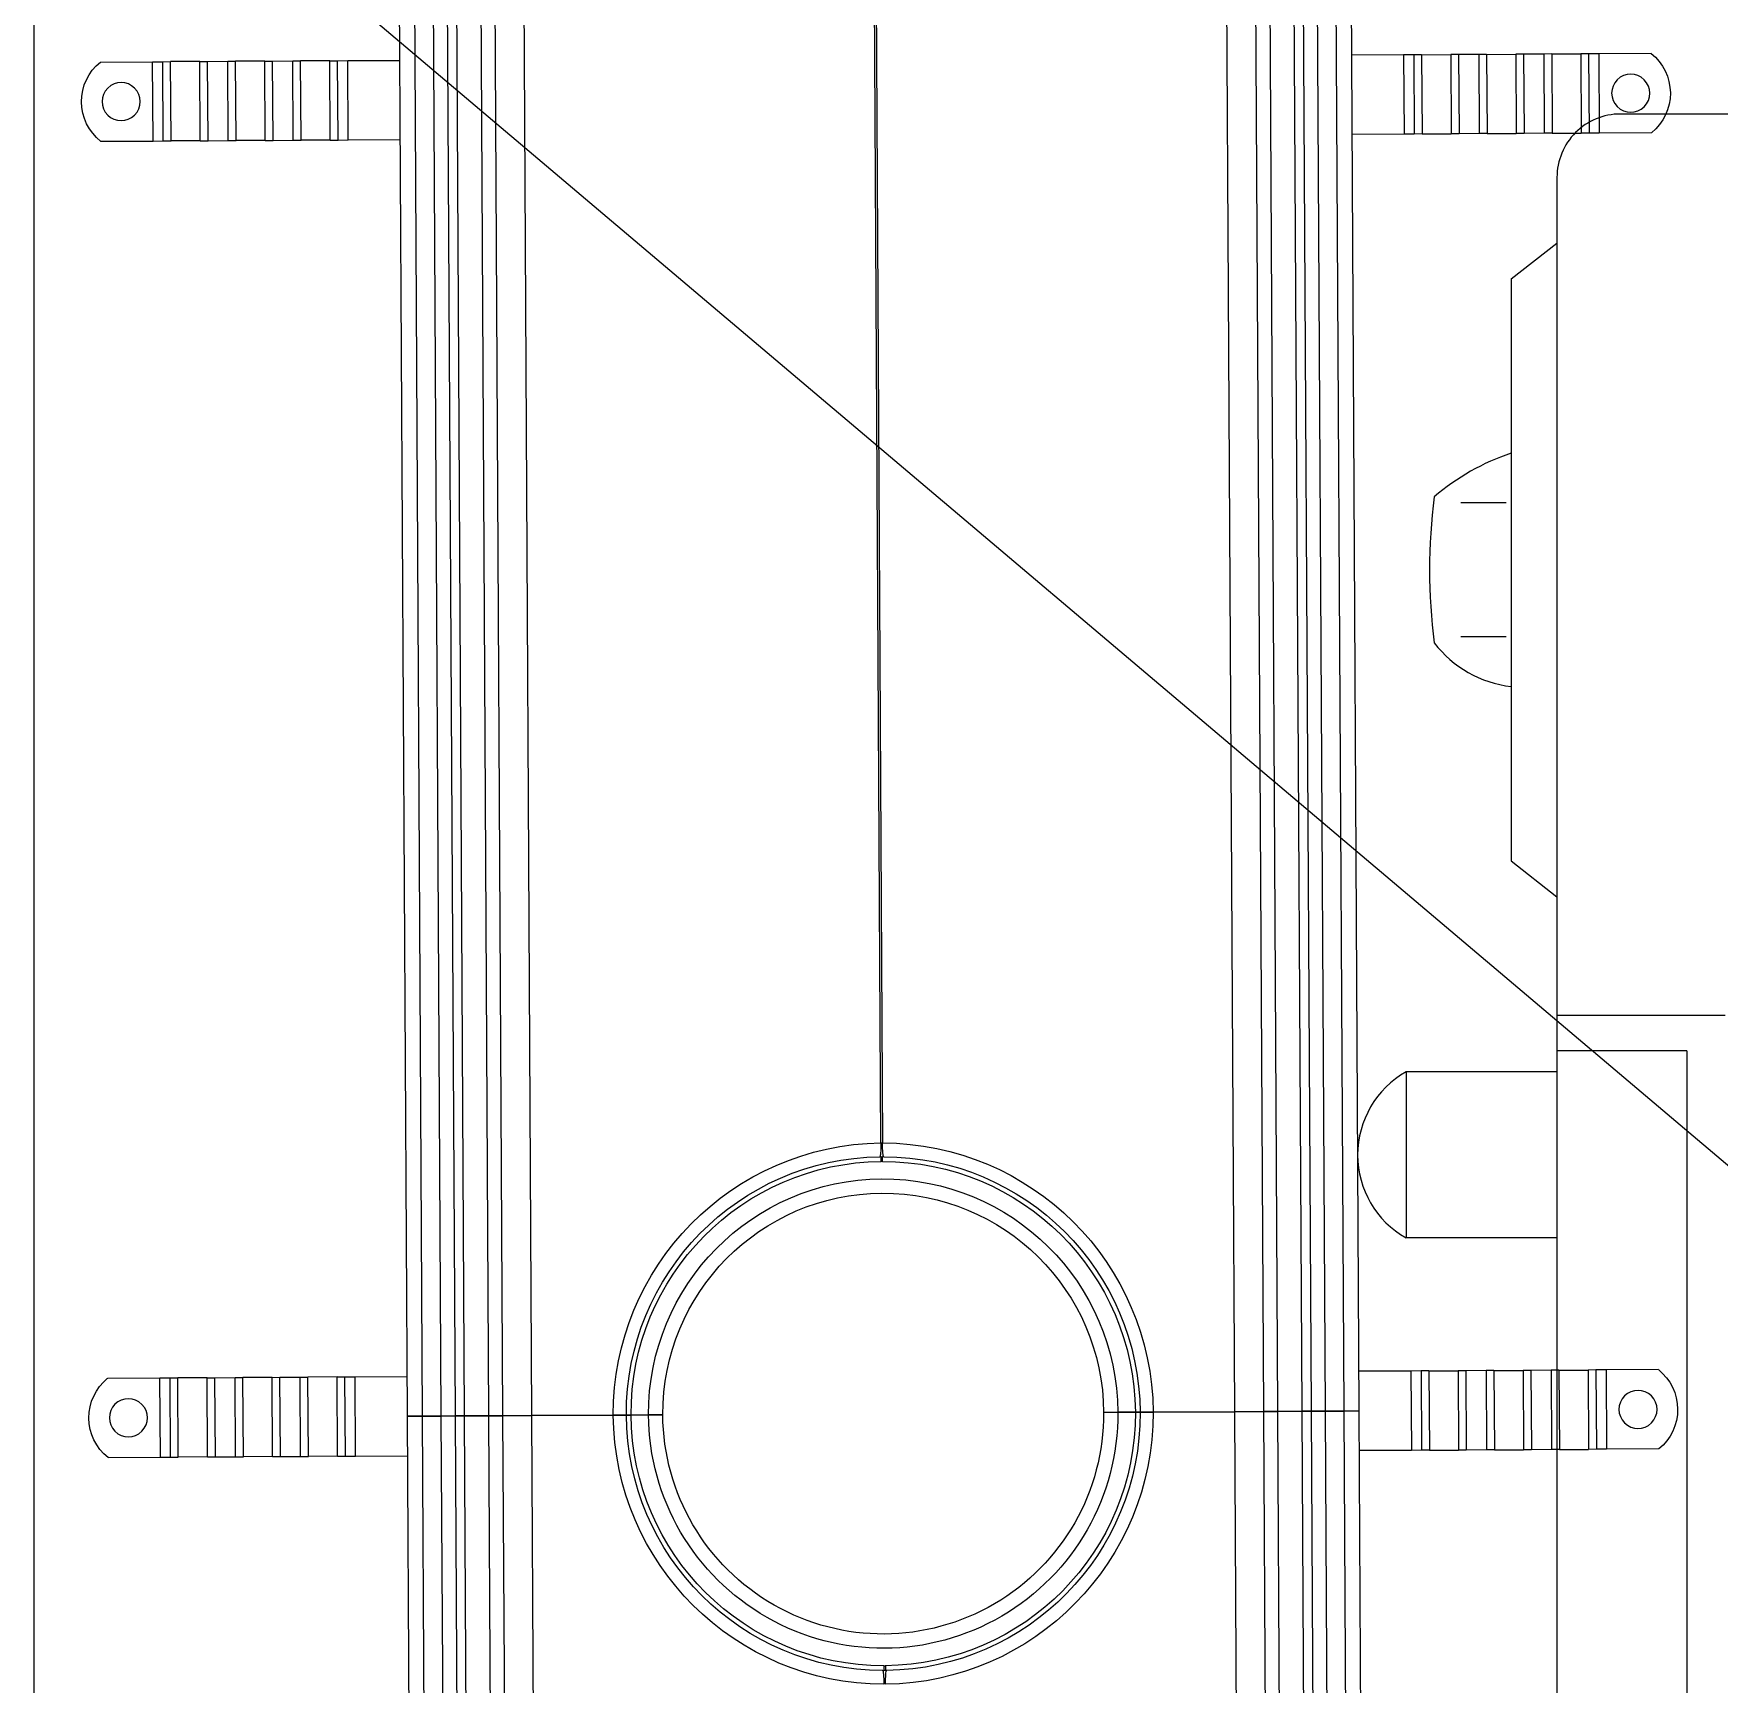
# Model space of a CAD drawing. Header units: millimetres. Extents: x -34838 to 729576, y -214038 to 121482.
# Drawn here: x 610710 to 611241, y -49373 to -48853 of the extents above; entities that cross this region are included whole.
import ezdxf

# ---------------------------------------------------------------- set-up
doc = ezdxf.new("R2010")
doc.units = ezdxf.units.MM
doc.header["$MEASUREMENT"] = 0
doc.linetypes.add('ШТРИХОВА 1_2', pattern=[1300, 750, -550])
for name, color, linetype, lineweight in [('Obrys', 7, 'Continuous', 18), ('S-Prof__Обладнання__Обладнання для водопостачання та каналізації', 130, 'Continuous', 5), ('ТХ Тепловое оборудование', 14, 'Continuous', 9)]:
    doc.layers.add(name, color=color, linetype=linetype, lineweight=lineweight)

# ---------------------------------------------------------------- blocks, each defined once
blk = doc.blocks.new('Печь пароконвекционная SCC 101')
at = {"layer": 'ТХ Тепловое оборудование', "color": 0}
blk.add_lwpolyline([(20, -53), (827, -53, 0.414214), (847, -33), (847, 718), (0, 718), (0, -33, 0.414214)], format="xyb", close=True, dxfattribs=at)
for points in [[(284.24, 0), (284.24, -53)], [(51.95, -67.46), (40.68, -53)], [(235.51, -67.46), (246.78, -53)], [(302.03, -53), (302.03, -100.56)], [(354.36, -53), (354.36, -100.56)], [(51.95, -67.46), (235.51, -67.46)], [(122.6, -69.03), (122.6, -83.31)], [(164.87, -69.03), (164.87, -83.31)], [(302.03, -100.56), (354.36, -100.56)]]:
    blk.add_lwpolyline(points, dxfattribs=at)
at = {"layer": 'ТХ Тепловое оборудование', "color": 0, "lineweight": 0}
for points in [[(295.38, -12.02), (295.38, -53)], [(295.38, -12.02), (795.42, -12.02)]]:
    blk.add_lwpolyline(points, dxfattribs=at)
at = {"layer": 'ТХ Тепловое оборудование', "color": 0}
for points in [[(106.98, -67.45, 0.099167), (120.72, -91.68, 0.06513), (166.75, -91.68, 0.20445), (180.49, -67.46, 0.276247)], [(302.03, -100.56, 0.58435), (354.36, -100.56, 1)]]:
    blk.add_lwpolyline(points, format="xyb", dxfattribs=at)
blk = doc.blocks.new('AUDIT_I_200716151807-1040')
at = {"layer": 'Obrys'}
for centre, radius, start, end in [((1666.67, -11374.15), 0.3, 340.0686, 24.2911), ((2574.96, -11374.15), 0.3, 155.7089, 199.9314), ((1647.25, -11377.4), 5, 157.9445, 163.1163), ((1656.08, -11382.35), 5.55, 87.7076, 90), ((1656.08, -11382.35), 5.05, 87.7076, 90), ((1668.05, -11375.64), 1, 198.7302, 231.3988), ((2573.59, -11375.64), 1, 308.6012, 341.2698), ((2585.55, -11382.35), 5.55, 90, 92.2924), ((2585.55, -11382.35), 5.05, 90, 92.2924), ((2594.38, -11377.4), 5, 16.8837, 22.0555), ((1646.92, -11380.6), 0.5, 90, 118.955), ((1648.85, -11380.6), 0.5, 61.045, 90), ((2592.78, -11380.6), 0.5, 90, 118.955), ((2594.71, -11380.6), 0.5, 61.045, 90), ((1646.92, -11684.1), 0.5, 241.045, 270), ((1648.85, -11684.1), 0.5, 270, 298.955), ((1656.08, -11682.35), 5.05, 270, 272.2924), ((2585.55, -11682.35), 5.05, 267.7076, 270), ((2592.78, -11684.1), 0.5, 241.045, 270), ((2594.71, -11684.1), 0.5, 270, 298.955), ((1647.25, -11687.3), 5, 196.8837, 202.0555), ((1656.08, -11682.35), 5.55, 270, 272.2924), ((1666.67, -11690.54), 0.3, 335.7089, 19.9314), ((1668.05, -11689.05), 1, 128.6012, 161.2698), ((2573.59, -11689.05), 1, 18.7302, 51.3988), ((2574.96, -11690.54), 0.3, 160.0686, 204.2911), ((2585.55, -11682.35), 5.55, 267.7076, 270), ((2594.38, -11687.3), 5, 337.9445, 343.1163)]:
    blk.add_arc(centre, radius, start, end, dxfattribs=at)
for centre, major_axis, ratio, start_param, end_param in [((1658.88, -11382.05), (-2.76, 2.81), 0.948675, 4.712185, 4.722398), ((1660.93, -11378.66), (0.68, 1.13), 0.865496, 4.64047, 5.024928), ((1631.08, -11532.35), (10, 0), 0.026147, 1.570796, 3.141593), ((1631.08, -11532.35), (-10, 0), 0.026147, 0, 1.570796), ((2035.59, -11531.69), (4.5, -0.03), 0.08689, 4.747797, 6.283185), ((2035.59, -11533), (4.5, 0.03), 0.08689, 0, 1.535389), ((2206.58, -11531.69), (-4.5, -0.03), 0.08689, 0, 1.535389), ((2206.58, -11533), (-4.5, 0.03), 0.08689, 4.747797, 6.283185), ((2611.08, -11532.35), (-10, 0), 0.026147, 3.141593, 4.712389), ((2611.08, -11532.35), (-10, 0), 0.026147, 1.570796, 3.141593), ((2580.7, -11686.03), (0.68, 1.13), 0.865496, 1.498877, 1.883336), ((2582.75, -11682.64), (-2.76, 2.81), 0.948675, 1.570592, 1.580806)]:
    blk.add_ellipse(centre, major_axis=major_axis, ratio=ratio, start_param=start_param, end_param=end_param, dxfattribs=at)
at = {"layer": 'Obrys', "extrusion": (0, 0, -1)}
for centre, major_axis, ratio, start_param, end_param in [((2580.7, -11378.66), (-0.68, 1.13), 0.865496, 4.64047, 5.024928), ((2582.75, -11382.05), (2.76, 2.81), 0.948675, 4.712185, 4.722398), ((1658.88, -11682.64), (2.76, 2.81), 0.948675, 1.570592, 1.580806), ((1660.93, -11686.03), (-0.68, 1.13), 0.865496, 1.498877, 1.883336)]:
    blk.add_ellipse(centre, major_axis=major_axis, ratio=ratio, start_param=start_param, end_param=end_param, dxfattribs=at)
blk = doc.blocks.new('Трап широкий')
for p, q in [((-11.14, 244.55), (-11.24, 228.07)), ((13.86, 244.41), (13.76, 227.93)), ((403.85, 242.25), (403.76, 225.76)), ((428.85, 242.11), (428.76, 225.63)), ((-11.25, 224.88), (-11.27, 222.41)), ((-11.24, 228.07), (-11.25, 224.88)), ((13.75, 224.75), (-11.25, 224.88)), ((13.76, 227.93), (-11.24, 228.07)), ((13.75, 224.75), (13.73, 222.27)), ((13.76, 227.93), (13.75, 224.75)), ((403.76, 225.76), (403.74, 222.58)), ((428.76, 225.63), (403.76, 225.76)), ((428.76, 225.63), (428.74, 222.44)), ((-11.32, 213.22), (-11.27, 222.41)), ((13.73, 222.27), (-11.27, 222.41)), ((13.68, 213.08), (13.73, 222.27)), ((403.68, 210.92), (403.73, 220.11)), ((403.74, 222.58), (403.73, 220.11)), ((428.73, 219.97), (403.73, 220.11)), ((428.74, 222.44), (403.74, 222.58)), ((428.68, 210.78), (428.73, 219.97)), ((428.74, 222.44), (428.73, 219.97)), ((-11.32, 213.22), (-11.33, 210.74)), ((13.68, 213.08), (-11.32, 213.22)), ((13.68, 213.08), (13.67, 210.6)), ((-11.33, 210.74), (-11.37, 204.38)), ((13.67, 210.6), (-11.33, 210.74)), ((13.67, 210.6), (13.63, 204.24)), ((403.66, 208.44), (403.63, 202.08)), ((403.68, 210.92), (403.66, 208.44)), ((428.66, 208.3), (403.66, 208.44)), ((428.68, 210.78), (403.68, 210.92)), ((428.66, 208.3), (428.63, 201.94)), ((428.68, 210.78), (428.66, 208.3)), ((-11.37, 204.38), (-11.38, 201.9)), ((13.63, 204.24), (-11.37, 204.38)), ((13.63, 204.24), (13.62, 201.76)), ((403.63, 202.08), (403.61, 199.6)), ((428.63, 201.94), (403.63, 202.08)), ((-11.43, 192.71), (-11.38, 201.9)), ((13.62, 201.76), (-11.38, 201.9)), ((13.57, 192.57), (13.62, 201.76)), ((403.56, 190.41), (403.61, 199.6)), ((428.61, 199.46), (403.61, 199.6)), ((428.56, 190.27), (428.61, 199.46)), ((428.63, 201.94), (428.61, 199.46)), ((-11.43, 192.71), (-11.45, 190.24)), ((13.57, 192.57), (-11.43, 192.71)), ((13.57, 192.57), (13.55, 190.1)), ((-11.45, 190.24), (-11.48, 183.87)), ((13.55, 190.1), (-11.45, 190.24)), ((13.55, 190.1), (13.52, 183.73)), ((403.55, 187.94), (403.51, 181.57)), ((403.56, 190.41), (403.55, 187.94)), ((428.55, 187.8), (403.55, 187.94)), ((428.56, 190.27), (403.56, 190.41)), ((428.55, 187.8), (428.51, 181.43)), ((428.56, 190.27), (428.55, 187.8)), ((-11.55, 172.21), (-11.49, 181.4)), ((-11.48, 183.87), (-11.49, 181.4)), ((13.51, 181.26), (-11.49, 181.4)), ((13.52, 183.73), (-11.48, 183.87)), ((13.45, 172.07), (13.51, 181.26)), ((13.52, 183.73), (13.51, 181.26)), ((403.51, 181.57), (403.5, 179.1)), ((428.51, 181.43), (403.51, 181.57)), ((428.51, 181.43), (428.5, 178.96)), ((403.45, 169.9), (403.5, 179.1)), ((428.5, 178.96), (403.5, 179.1)), ((428.45, 169.77), (428.5, 178.96)), ((-11.55, 172.21), (-11.56, 169.73)), ((13.45, 172.07), (-11.55, 172.21)), ((13.45, 172.07), (13.44, 169.59)), ((-11.58, 166.55), (-11.67, 150.07)), ((-11.56, 169.73), (-11.58, 166.55)), ((13.42, 166.41), (-11.58, 166.55)), ((13.44, 169.59), (-11.56, 169.73)), ((13.42, 166.41), (13.33, 149.93)), ((13.44, 169.59), (13.42, 166.41)), ((403.43, 167.43), (403.42, 164.25)), ((403.45, 169.9), (403.43, 167.43)), ((428.43, 167.29), (403.43, 167.43)), ((428.45, 169.77), (403.45, 169.9)), ((428.43, 167.29), (428.42, 164.11)), ((428.45, 169.77), (428.43, 167.29)), ((403.42, 164.25), (403.33, 147.77)), ((428.42, 164.11), (403.42, 164.25)), ((428.42, 164.11), (428.33, 147.63)), ((0.83, 150), (-485.66, 152.7)), ((0.81, 145.34), (0.83, 150)), ((0.83, 150), (0.81, 145.34)), ((487.32, 147.3), (0.83, 150)), ((-485.69, 148.04), (0.81, 145.34)), ((0.81, 145.34), (0.77, 139.34)), ((0.77, 139.34), (0.81, 145.34)), ((0.81, 145.34), (487.3, 142.64)), ((0.77, 139.34), (-485.72, 142.04)), ((0.75, 135), (0.77, 139.34)), ((0.77, 139.34), (0.75, 135)), ((487.27, 136.64), (0.77, 139.34)), ((-485.76, 134.8), (0.73, 132.1)), ((-485.74, 137.7), (0.75, 135)), ((0.75, 135), (0.73, 132.1)), ((0.73, 132.1), (0.75, 135)), ((0.75, 135), (487.24, 132.3)), ((0.73, 132.1), (0.69, 124.34)), ((0.69, 124.34), (0.73, 132.1)), ((0.73, 132.1), (487.23, 129.41)), ((-485.83, 122.7), (0.67, 120)), ((0.69, 124.34), (-485.8, 127.04)), ((0.67, 120), (0.69, 124.34)), ((0.69, 124.34), (0.67, 120)), ((487.18, 121.64), (0.69, 124.34)), ((0.67, 120), (0.61, 110.87)), ((0.61, 110.87), (0.67, 120)), ((0.67, 120), (487.16, 117.3)), ((-485.88, 113.57), (0.61, 110.87)), ((0.61, 110.87), (0.47, 85.11)), ((0.47, 85.11), (0.61, 110.87)), ((0.61, 110.87), (487.11, 108.17)), ((0.45, 81), (0.44, 79.5)), ((0.44, 79.5), (0.45, 81)), ((0.44, 79.5), (0.41, 74)), ((0.41, 74), (0.44, 79.5)), ((0.39, 69.5), (0.41, 74)), ((0.41, 74), (0.39, 69.5)), ((-79.5, 0.67), (-81, 0.68)), ((-79.5, 0.21), (-81, 0.22)), ((79.5, -0.21), (81, -0.22)), ((79.5, -0.67), (81, -0.68)), ((486.49, -2.44), (85.34, -0.21)), ((85.34, -0.73), (486.49, -2.96)), ((-0.41, -74), (-0.44, -79.5)), ((-0.44, -79.5), (-0.41, -74)), ((-0.41, -74), (-0.39, -69.5)), ((-0.39, -69.5), (-0.41, -74)), ((-0.44, -79.5), (-0.45, -81)), ((-0.45, -81), (-0.44, -79.5)), ((-0.47, -85.11), (-0.61, -110.87)), ((-0.61, -110.87), (-0.47, -85.11)), ((-0.61, -110.87), (-487.11, -108.17)), ((-0.61, -110.87), (-0.67, -120)), ((-0.67, -120), (-0.61, -110.87)), ((485.88, -113.57), (-0.61, -110.87)), ((-487.18, -121.64), (-0.69, -124.34)), ((-0.67, -120), (-487.16, -117.3)), ((-0.69, -124.34), (-0.67, -120)), ((-0.67, -120), (-0.69, -124.34)), ((485.83, -122.7), (-0.67, -120)), ((-0.69, -124.34), (-0.73, -132.1)), ((-0.73, -132.1), (-0.69, -124.34)), ((-0.69, -124.34), (485.8, -127.04)), ((-0.75, -135), (-487.24, -132.3)), ((-0.73, -132.1), (-487.23, -129.41)), ((-0.73, -132.1), (-0.75, -135)), ((-0.75, -135), (-0.73, -132.1)), ((485.76, -134.8), (-0.73, -132.1)), ((-487.27, -136.64), (-0.77, -139.34)), ((-0.77, -139.34), (-0.75, -135)), ((-0.75, -135), (-0.77, -139.34)), ((485.74, -137.7), (-0.75, -135)), ((-0.81, -145.34), (-487.3, -142.64)), ((-0.77, -139.34), (-0.81, -145.34)), ((-0.81, -145.34), (-0.77, -139.34)), ((-0.77, -139.34), (485.72, -142.04)), ((-487.32, -147.3), (-0.83, -150)), ((-0.83, -150), (-0.81, -145.34)), ((-0.81, -145.34), (-0.83, -150)), ((485.69, -148.04), (-0.81, -145.34)), ((-13.42, -166.41), (-13.33, -149.93)), ((-0.83, -150), (485.66, -152.7)), ((11.58, -166.55), (11.67, -150.07)), ((401.57, -168.71), (401.66, -152.23)), ((426.57, -168.85), (426.66, -152.37)), ((-13.45, -172.07), (-13.44, -169.59)), ((-13.44, -169.59), (-13.42, -166.41)), ((-13.44, -169.59), (11.56, -169.73)), ((-13.42, -166.41), (11.58, -166.55)), ((11.55, -172.21), (11.56, -169.73)), ((11.56, -169.73), (11.58, -166.55)), ((401.55, -171.89), (401.57, -168.71)), ((401.57, -168.71), (426.57, -168.85)), ((426.55, -172.03), (426.57, -168.85)), ((-13.45, -172.07), (-13.51, -181.26)), ((-13.45, -172.07), (11.55, -172.21)), ((11.55, -172.21), (11.49, -181.4)), ((401.54, -174.37), (401.49, -183.56)), ((401.54, -174.37), (401.55, -171.89)), ((401.54, -174.37), (426.54, -174.51)), ((401.55, -171.89), (426.55, -172.03)), ((426.54, -174.51), (426.49, -183.7)), ((426.54, -174.51), (426.55, -172.03)), ((-13.55, -190.1), (-13.52, -183.73)), ((-13.52, -183.73), (-13.51, -181.26)), ((-13.52, -183.73), (11.48, -183.87)), ((-13.51, -181.26), (11.49, -181.4)), ((11.45, -190.24), (11.48, -183.87)), ((11.48, -183.87), (11.49, -181.4)), ((401.47, -186.03), (401.49, -183.56)), ((401.49, -183.56), (426.49, -183.7)), ((426.47, -186.17), (426.49, -183.7)), ((-13.57, -192.57), (-13.55, -190.1)), ((-13.55, -190.1), (11.45, -190.24)), ((11.43, -192.71), (11.45, -190.24)), ((401.44, -192.4), (401.47, -186.03)), ((401.47, -186.03), (426.47, -186.17)), ((426.44, -192.54), (426.47, -186.17)), ((-13.57, -192.57), (-13.62, -201.76)), ((-13.57, -192.57), (11.43, -192.71)), ((11.43, -192.71), (11.38, -201.9)), ((401.43, -194.87), (401.37, -204.07)), ((401.43, -194.87), (401.44, -192.4)), ((401.43, -194.87), (426.43, -195.01)), ((401.44, -192.4), (426.44, -192.54)), ((426.43, -195.01), (426.37, -204.2)), ((426.43, -195.01), (426.44, -192.54)), ((-13.63, -204.24), (-13.62, -201.76)), ((-13.62, -201.76), (11.38, -201.9)), ((11.37, -204.38), (11.38, -201.9)), ((-13.67, -210.6), (-13.63, -204.24)), ((-13.63, -204.24), (11.37, -204.38)), ((11.33, -210.74), (11.37, -204.38)), ((401.33, -212.9), (401.36, -206.54)), ((401.36, -206.54), (401.37, -204.07)), ((401.36, -206.54), (426.36, -206.68)), ((401.37, -204.07), (426.37, -204.2)), ((426.33, -213.04), (426.36, -206.68)), ((426.36, -206.68), (426.37, -204.2)), ((-13.68, -213.08), (-13.67, -210.6)), ((-13.67, -210.6), (11.33, -210.74)), ((11.32, -213.22), (11.33, -210.74)), ((-13.68, -213.08), (-13.73, -222.27)), ((-13.68, -213.08), (11.32, -213.22)), ((11.32, -213.22), (11.27, -222.41)), ((401.31, -215.38), (401.26, -224.57)), ((401.31, -215.38), (401.33, -212.9)), ((401.31, -215.38), (426.31, -215.52)), ((401.33, -212.9), (426.33, -213.04)), ((426.31, -215.52), (426.26, -224.71)), ((426.31, -215.52), (426.33, -213.04)), ((-13.75, -224.75), (-13.73, -222.27)), ((-13.73, -222.27), (11.27, -222.41)), ((11.25, -224.88), (11.27, -222.41)), ((-13.86, -244.41), (-13.76, -227.93)), ((-13.76, -227.93), (-13.75, -224.75)), ((-13.76, -227.93), (11.24, -228.07)), ((-13.75, -224.75), (11.25, -224.88)), ((11.14, -244.55), (11.24, -228.07)), ((11.24, -228.07), (11.25, -224.88)), ((401.23, -230.23), (401.25, -227.05)), ((401.25, -227.05), (401.26, -224.57)), ((401.25, -227.05), (426.25, -227.18)), ((401.26, -224.57), (426.26, -224.71)), ((426.23, -230.37), (426.25, -227.18)), ((426.25, -227.18), (426.26, -224.71)), ((401.14, -246.72), (401.23, -230.23)), ((401.23, -230.23), (426.23, -230.37)), ((426.14, -246.85), (426.23, -230.37))]:
    blk.add_line(p, q)
for centre, major_axis, start_param, end_param in [((1.3, 234.5), (11.33, -11.3), 1.452358, 3.24569), ((416.29, 232.2), (11.3, 11.33), -0.118438, 1.674894), ((1.32, 238), (4.25, -4.24), 3.919820396809793, 10.20300570398938), ((416.31, 235.7), (4.25, -4.24), 3.919820396809793, 10.20300570398938), ((0.15, -0.39), (60.56, -60.36), 2.350852, 3.91218), ((-0.16, -0.39), (60.56, -60.36), 0.785868, 2.347196), ((0, 0), (57.37, -57.18), 2.349024, 3.91218), ((0, 0), (56.31, -56.12), 2.349024, 3.916933), ((0, 0), (57.37, -57.18), 0.785868, 2.349024), ((0, 0), (56.31, -56.12), 0.781115, 2.349024), ((0, 0), (52.41, -52.24), 2.349024, 5.490617), ((0, 0), (49.22, -49.06), 2.349024, 5.490617), ((0, 0), (52.41, -52.24), 5.490617, 8.632209), ((0, 0), (49.22, -49.06), 5.490617, 8.632209), ((0.16, 0.39), (60.56, -60.36), 3.927461, 5.488789), ((0, 0), (56.31, -56.12), 3.922708, 5.490617), ((0, 0), (57.37, -57.18), 3.927461, 5.490617), ((-0.15, 0.39), (60.56, -60.36), 5.492445, 7.053772), ((0, 0), (57.37, -57.18), 5.490617, 7.053772), ((0, 0), (56.31, -56.12), 5.490617, 7.058525), ((-1.32, -238), (4.25, -4.24), 3.919820396809793, 10.20300570398938), ((413.67, -240.3), (4.25, -4.24), 3.919820396809793, 10.20300570398938), ((-1.3, -234.5), (11.3, 11.33), 3.023154, 4.816486), ((413.69, -236.8), (11.33, -11.3), 4.593951, 6.387283)]:
    blk.add_ellipse(centre, major_axis=major_axis, ratio=1, start_param=start_param, end_param=end_param)
for points, knots in [([(0.47, 85.11), (0.47, 84.52), (0.47, 83.96), (0.46, 82.91), (0.46, 82.45), (0.45, 81.73), (0.45, 81.46), (0.45, 81.09), (0.45, 81.04), (0.45, 81)], [0, 0, 0, 0, 0.175693, 0.175693, 0.3514529, 0.3514529, 0.5105786, 0.5105786, 0.6697314, 0.6697314, 0.6697314, 0.6697314]), ([(0.45, 81), (0.45, 81.04), (0.45, 81.11), (0.45, 81.56), (0.45, 81.89), (0.46, 82.67), (0.46, 83.11), (0.47, 84.06), (0.47, 84.58), (0.47, 85.11)], [0, 0, 0, 0, 0.1760049, 0.1760049, 0.3519449, 0.3519449, 0.5108582, 0.5108582, 0.6697471, 0.6697471, 0.6697471, 0.6697471]), ([(-81, 0.68), (-81, 0.61), (-81, 0.53), (-81, 0.37), (-81, 0.29), (-81, 0.22)], [0, 0, 0, 0, 0.02295698, 0.02295698, 0.04591397, 0.04591397, 0.04591397, 0.04591397]), ([(-79.5, 0.21), (-79.5, 0.29), (-79.5, 0.36), (-79.5, 0.52), (-79.5, 0.59), (-79.5, 0.67)], [-0.04591397, -0.04591397, -0.04591397, -0.04591397, -0.02295698, -0.02295698, 0, 0, 0, 0]), ([(79.5, -0.21), (79.5, -0.29), (79.5, -0.36), (79.5, -0.52), (79.5, -0.59), (79.5, -0.67)], [-0.04591397, -0.04591397, -0.04591397, -0.04591397, -0.02295698, -0.02295698, 0, 0, 0, 0]), ([(81, -0.68), (81, -0.61), (81, -0.53), (81, -0.37), (81, -0.29), (81, -0.22)], [0, 0, 0, 0, 0.02295698, 0.02295698, 0.04591397, 0.04591397, 0.04591397, 0.04591397]), ([(85.34, -0.73), (85.34, -0.65), (85.34, -0.56), (85.34, -0.39), (85.34, -0.3), (85.34, -0.21)], [-0.1306547, -0.1306547, -0.1306547, -0.1306547, -0.0653274, -0.0653274, 0, 0, 0, 0]), ([(-0.45, -81), (-0.45, -81.04), (-0.45, -81.11), (-0.45, -81.56), (-0.45, -81.89), (-0.46, -82.67), (-0.46, -83.11), (-0.47, -84.06), (-0.47, -84.58), (-0.47, -85.11)], [0, 0, 0, 0, 0.1760049, 0.1760049, 0.3519449, 0.3519449, 0.5108582, 0.5108582, 0.6697471, 0.6697471, 0.6697471, 0.6697471]), ([(-0.47, -85.11), (-0.47, -84.52), (-0.47, -83.96), (-0.46, -82.91), (-0.46, -82.45), (-0.45, -81.73), (-0.45, -81.46), (-0.45, -81.09), (-0.45, -81.04), (-0.45, -81)], [0, 0, 0, 0, 0.175693, 0.175693, 0.3514529, 0.3514529, 0.5105786, 0.5105786, 0.6697314, 0.6697314, 0.6697314, 0.6697314])]:
    blk.add_open_spline(points, degree=3, knots=knots)
for points in [[(-81, 0.68), (-81, 0.81), (-80.99, 0.94), (-80.99, 1.07)], [(-81, -0.17), (-81, -0.04), (-81, 0.09), (-81, 0.22)], [(81, 0.17), (81, 0.04), (81, -0.09), (81, -0.22)], [(81, -0.68), (81, -0.81), (80.99, -0.94), (80.99, -1.07)]]:
    blk.add_open_spline(points, degree=3)
at = {"rotation": 179.6823108180857}
blk.add_blockref('AUDIT_I_200716151807-1040', (2057.11, -11543.93), dxfattribs=at)

msp = doc.modelspace()

# ---------------------------------------------------------------- linework, layer by layer
at = {"color": 3, "linetype": 'ШТРИХОВА 1_2'}
for q in [(610709.96, -49857.46), (612009.96, -49857.46)]:
    msp.add_line((610709.96, -48757.46), q, dxfattribs=at)

# ---------------------------------------------------------------- block references
at = {"layer": 'S-Prof__Обладнання__Обладнання для водопостачання та каналізації', "xscale": -1, "rotation": 269.9999999999982}
msp.add_blockref('Трап широкий', (610977.83, -49287.72), dxfattribs=at)
at = {"layer": 'ТХ Тепловое оборудование', "color": 1, "rotation": 270}
msp.add_blockref('Печь пароконвекционная SCC 101', (611243.28, -48877.97), dxfattribs=at)

doc.saveas('drawing.dxf')
